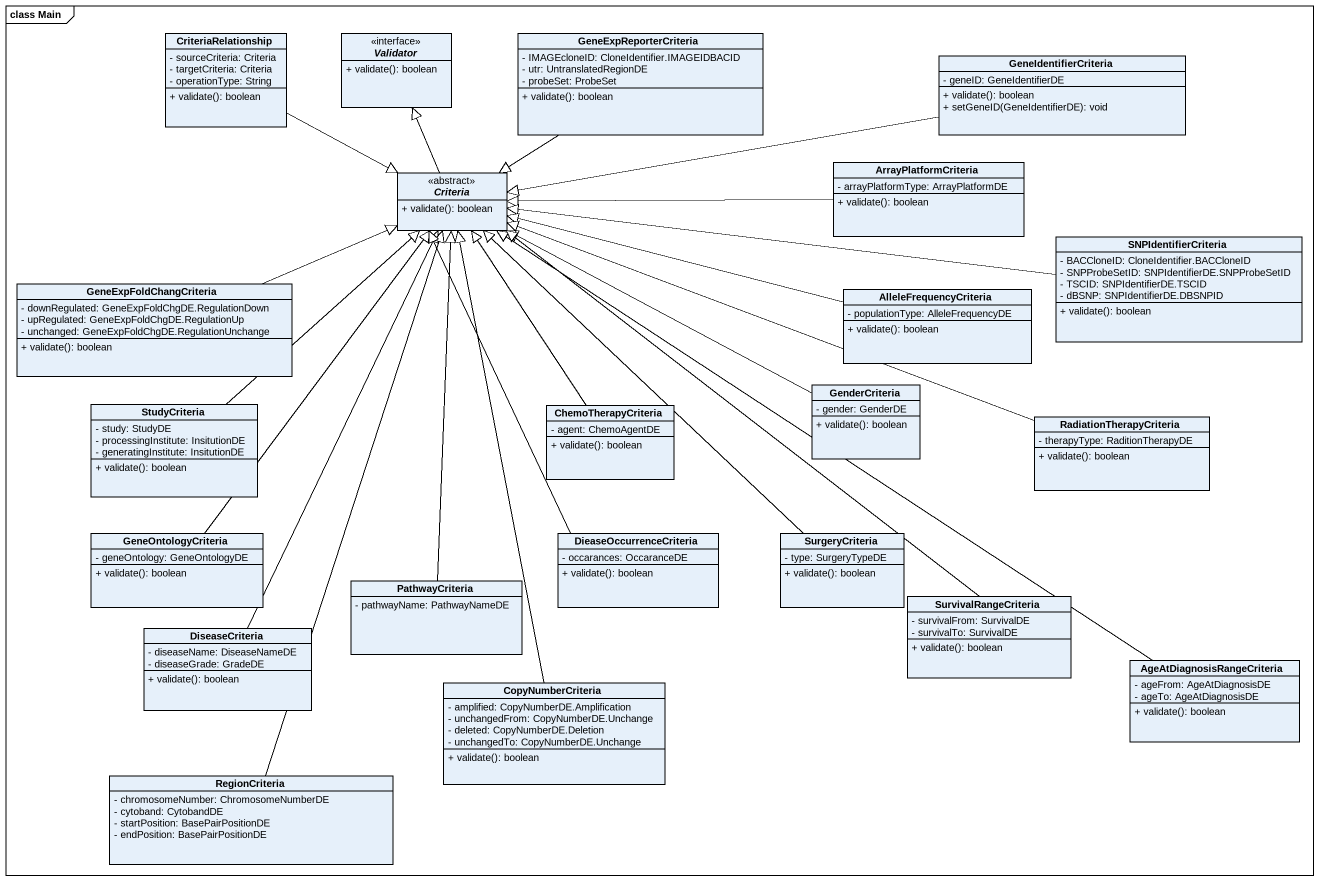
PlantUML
@startuml
mainframe class Main
hide circle
hide empty members
skinparam classAttributeIconSize 0
class CriteriaRelationship {
  - sourceCriteria: Criteria
  - targetCriteria: Criteria
  - operationType: String
  + validate(): boolean
}
interface Validator <<interface>> {
  + validate(): boolean
}
class GeneExpReporterCriteria {
  - IMAGEcloneID: CloneIdentifier.IMAGEIDBACID
  - utr: UntranslatedRegionDE
  - probeSet: ProbeSet
  + validate(): boolean
}
class GeneIdentifierCriteria {
  - geneID: GeneIdentifierDE
  + validate(): boolean
  + setGeneID(GeneIdentifierDE): void
}
class ArrayPlatformCriteria {
  - arrayPlatformType: ArrayPlatformDE
  + validate(): boolean
}
abstract class Criteria <<abstract>> {
  + validate(): boolean
}
class SNPIdentifierCriteria {
  - BACCloneID: CloneIdentifier.BACCloneID
  - SNPProbeSetID: SNPIdentifierDE.SNPProbeSetID
  - TSCID: SNPIdentifierDE.TSCID
  - dBSNP: SNPIdentifierDE.DBSNPID
  + validate(): boolean
}
class GeneExpFoldChangCriteria {
  - downRegulated: GeneExpFoldChgDE.RegulationDown
  - upRegulated: GeneExpFoldChgDE.RegulationUp
  - unchanged: GeneExpFoldChgDE.RegulationUnchange
  + validate(): boolean
}
class AlleleFrequencyCriteria {
  - populationType: AlleleFrequencyDE
  + validate(): boolean
}
class StudyCriteria {
  - study: StudyDE
  - processingInstitute: InsitutionDE
  - generatingInstitute: InsitutionDE
  + validate(): boolean
}
class ChemoTherapyCriteria {
  - agent: ChemoAgentDE
  + validate(): boolean
}
class GenderCriteria {
  - gender: GenderDE
  + validate(): boolean
}
class RadiationTherapyCriteria {
  - therapyType: RaditionTherapyDE
  + validate(): boolean
}
class GeneOntologyCriteria {
  - geneOntology: GeneOntologyDE
  + validate(): boolean
}
class DieaseOccurrenceCriteria {
  - occarances: OccaranceDE
  + validate(): boolean
}
class SurgeryCriteria {
  - type: SurgeryTypeDE
  + validate(): boolean
}
class PathwayCriteria {
  - pathwayName: PathwayNameDE
}
class DiseaseCriteria {
  - diseaseName: DiseaseNameDE
  - diseaseGrade: GradeDE
  + validate(): boolean
}
class SurvivalRangeCriteria {
  - survivalFrom: SurvivalDE
  - survivalTo: SurvivalDE
  + validate(): boolean
}
class AgeAtDiagnosisRangeCriteria {
  - ageFrom: AgeAtDiagnosisDE
  - ageTo: AgeAtDiagnosisDE
  + validate(): boolean
}
class CopyNumberCriteria {
  - amplified: CopyNumberDE.Amplification
  - unchangedFrom: CopyNumberDE.Unchange
  - deleted: CopyNumberDE.Deletion
  - unchangedTo: CopyNumberDE.Unchange
  + validate(): boolean
}
class RegionCriteria {
  - chromosomeNumber: ChromosomeNumberDE
  - cytoband: CytobandDE
  - startPosition: BasePairPositionDE
  - endPosition: BasePairPositionDE
}
CriteriaRelationship -right-|> Criteria
GeneExpReporterCriteria --|> Criteria
GeneIdentifierCriteria -left-|> Criteria
ArrayPlatformCriteria -left-|> Criteria
Criteria -up-|> Validator
SNPIdentifierCriteria -left-|> Criteria
GeneExpFoldChangCriteria -right-|> Criteria
AlleleFrequencyCriteria -left-|> Criteria
StudyCriteria -up-|> Criteria
ChemoTherapyCriteria -up-|> Criteria
GenderCriteria -left-|> Criteria
RadiationTherapyCriteria -left-|> Criteria
GeneOntologyCriteria -up-|> Criteria
DieaseOccurrenceCriteria -up-|> Criteria
SurgeryCriteria -up-|> Criteria
PathwayCriteria -up-|> Criteria
DiseaseCriteria -up-|> Criteria
SurvivalRangeCriteria -up-|> Criteria
AgeAtDiagnosisRangeCriteria -up-|> Criteria
CopyNumberCriteria -up-|> Criteria
RegionCriteria -up-|> Criteria
@enduml
